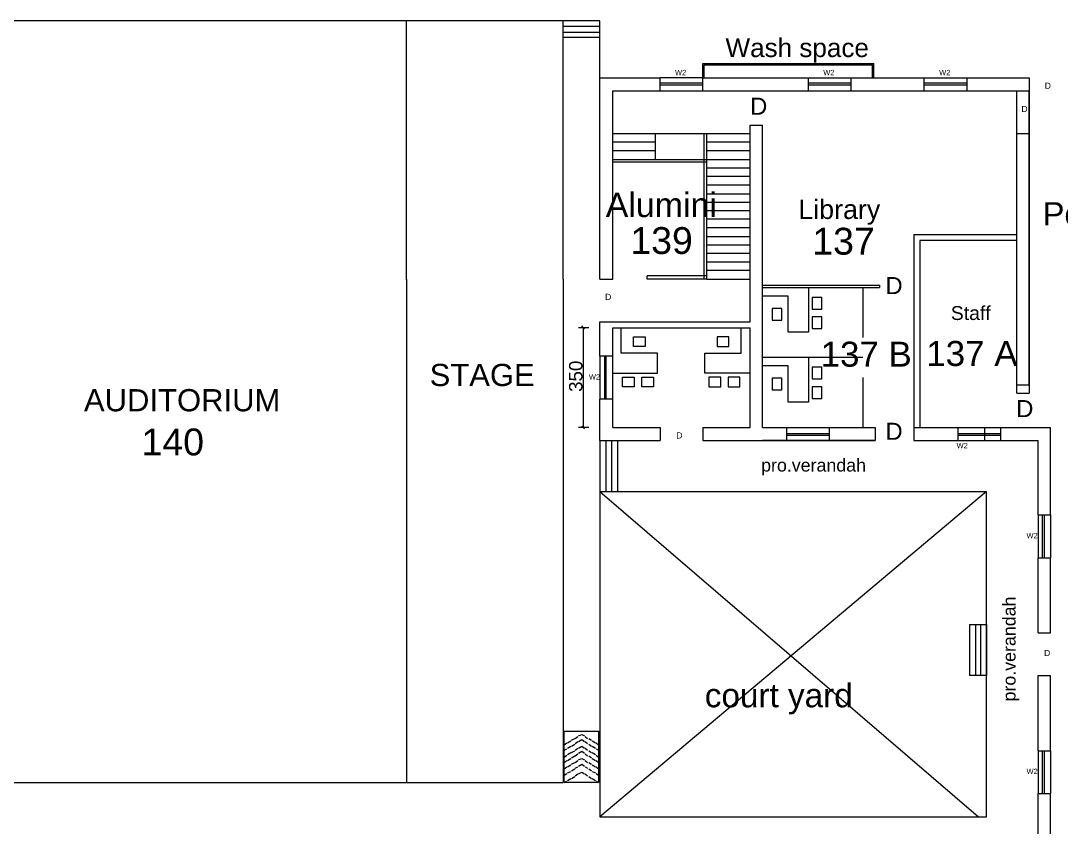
# Model space of a CAD drawing. Header units: millimetres. Extents: x 14 to 406, y 10 to 287.
# Drawn here: x 279.4 to 347.5, y 146.9 to 199.6 of the extents above; entities that cross this region are included whole.
import ezdxf

# ---------------------------------------------------------------- set-up
doc = ezdxf.new("R2010")
doc.units = ezdxf.units.MM
doc.header["$MEASUREMENT"] = 0
doc.layers.get('0').update_dxf_attribs({"linetype": 'CONTINUOUS'})
doc.styles.add('Swis721CnBT$001H0', font='')
doc.styles.get('Swis721CnBT$001H0').set_extended_font_data('Swis721CnBT')

msp = doc.modelspace()

# ---------------------------------------------------------------- linework, layer by layer
at = {"color": 0, "linetype": 'Continuous', "lineweight": 25, "true_color": 0x000007}
for p, q in [((304.659, 182.682), (304.659, 199.616)), ((304.659, 182.682), (304.659, 199.616)), ((317.317, 199.616), (314.904, 199.616)), ((317.317, 195.89), (317.317, 199.616)), ((317.317, 199.235), (314.904, 199.235)), ((317.317, 198.854), (314.904, 198.854)), ((324.048, 196.822), (335.224, 196.822)), ((324.048, 195.89), (324.048, 196.822)), ((324.132, 196.737), (335.139, 196.737)), ((324.132, 195.89), (324.132, 196.737)), ((335.139, 195.89), (335.139, 196.737)), ((335.224, 195.89), (335.224, 196.822)), ((314.904, 182.725), (314.904, 195.89)), ((314.904, 182.725), (314.904, 195.89)), ((317.317, 195.89), (321.254, 195.89)), ((317.317, 182.725), (317.317, 195.89)), ((317.317, 195.89), (321.254, 195.89)), ((321.254, 195.044), (321.254, 195.89)), ((321.254, 195.044), (321.254, 195.89)), ((321.254, 195.552), (324.048, 195.552)), ((321.254, 195.552), (324.048, 195.552)), ((321.254, 195.425), (324.048, 195.425)), ((321.254, 195.425), (324.048, 195.425)), ((324.048, 195.89), (330.948, 195.89)), ((324.048, 195.89), (330.948, 195.89)), ((330.948, 195.044), (330.948, 195.89)), ((330.948, 195.89), (333.742, 195.89)), ((330.948, 195.044), (330.948, 195.89)), ((330.948, 195.89), (333.742, 195.89)), ((330.948, 195.552), (333.742, 195.552)), ((330.948, 195.552), (333.742, 195.552)), ((330.948, 195.425), (333.742, 195.425)), ((330.948, 195.425), (333.742, 195.425)), ((333.742, 195.89), (338.526, 195.89)), ((333.742, 195.044), (333.742, 195.89)), ((333.742, 195.89), (338.526, 195.89)), ((333.742, 195.044), (333.742, 195.89)), ((338.526, 195.044), (338.526, 195.89)), ((338.526, 195.89), (341.32, 195.89)), ((338.526, 195.044), (338.526, 195.89)), ((338.526, 195.89), (341.32, 195.89)), ((338.526, 195.552), (341.32, 195.552)), ((338.526, 195.552), (341.32, 195.552)), ((338.526, 195.425), (341.32, 195.425)), ((338.526, 195.425), (341.32, 195.425)), ((341.32, 195.89), (345.384, 195.89)), ((341.32, 195.044), (341.32, 195.89)), ((341.32, 195.89), (345.384, 195.89)), ((341.32, 195.044), (341.32, 195.89)), ((345.384, 195.89), (345.384, 195.044)), ((345.384, 195.89), (345.384, 195.044)), ((318.163, 195.044), (321.254, 195.044)), ((318.163, 182.725), (318.163, 195.044)), ((318.163, 195.044), (321.254, 195.044)), ((324.048, 195.044), (330.948, 195.044)), ((324.048, 195.044), (330.948, 195.044)), ((330.948, 195.044), (333.742, 195.044)), ((330.948, 195.044), (333.742, 195.044)), ((333.742, 195.044), (338.526, 195.044)), ((333.742, 195.044), (338.526, 195.044)), ((338.526, 195.044), (341.32, 195.044)), ((338.526, 195.044), (341.32, 195.044)), ((341.32, 195.044), (345.384, 195.044)), ((341.32, 195.044), (345.384, 195.044)), ((344.579, 178.83), (344.579, 195.044)), ((345.384, 195.044), (345.384, 175.274)), ((327.138, 192.8), (327.942, 192.8)), ((327.138, 192.8), (327.942, 192.8)), ((327.138, 179.931), (327.138, 192.8)), ((327.942, 173.03), (327.942, 192.8)), ((318.163, 192.25), (320.957, 192.25)), ((318.163, 192.25), (320.957, 192.25)), ((320.957, 192.25), (324.302, 192.25)), ((320.957, 190.556), (320.957, 192.25)), ((320.957, 192.25), (324.302, 192.25)), ((324.132, 182.725), (324.132, 192.25)), ((324.302, 192.25), (327.138, 192.25)), ((324.302, 182.725), (324.302, 192.25)), ((324.302, 192.25), (327.138, 192.25)), ((344.579, 192.25), (345.384, 192.25)), ((344.579, 187.762), (344.579, 192.25)), ((345.384, 187.762), (345.384, 192.25)), ((318.163, 191.699), (320.957, 191.699)), ((324.302, 191.699), (327.138, 191.699)), ((318.163, 191.149), (320.957, 191.149)), ((318.163, 190.556), (320.957, 190.556)), ((320.957, 190.556), (324.302, 190.556)), ((324.302, 191.149), (327.138, 191.149)), ((324.302, 190.556), (327.138, 190.556)), ((318.163, 190.387), (320.957, 190.387)), ((320.957, 190.387), (324.302, 190.387)), ((324.302, 190.006), (327.138, 190.006)), ((324.302, 189.456), (327.138, 189.456)), ((324.302, 188.905), (327.138, 188.905)), ((324.302, 188.313), (327.138, 188.313)), ((324.302, 187.762), (327.138, 187.762)), ((345.384, 187.762), (345.384, 177.348)), ((345.384, 187.762), (345.384, 175.274)), ((324.302, 187.212), (327.138, 187.212)), ((344.579, 178.83), (344.579, 187.381)), ((324.302, 186.662), (327.138, 186.662)), ((324.302, 186.111), (327.138, 186.111)), ((324.302, 185.519), (327.138, 185.519)), ((337.848, 185.646), (337.848, 172.184)), ((337.848, 185.646), (344.579, 185.646)), ((344.579, 185.265), (338.229, 185.265)), ((338.229, 185.265), (338.229, 173.03)), ((324.302, 184.968), (327.138, 184.968)), ((324.302, 184.418), (327.138, 184.418)), ((324.302, 183.868), (327.138, 183.868)), ((324.302, 183.317), (327.138, 183.317)), ((304.659, 182.725), (304.659, 149.832)), ((304.659, 182.725), (304.659, 149.832)), ((314.904, 182.725), (314.904, 149.832)), ((314.904, 182.725), (314.904, 149.832)), ((317.317, 182.725), (318.163, 182.725)), ((320.407, 182.725), (320.407, 182.936)), ((324.302, 182.936), (320.407, 182.936)), ((324.302, 182.725), (320.407, 182.725)), ((324.302, 182.725), (327.138, 182.725)), ((327.942, 182.344), (335.605, 182.344)), ((335.605, 182.344), (335.605, 182.174)), ((344.579, 175.274), (344.579, 182.471)), ((327.942, 182.174), (335.605, 182.174)), ((334.504, 182.174), (334.504, 178.915)), ((329.636, 181.624), (327.942, 181.624)), ((317.317, 177.687), (317.317, 179.931)), ((317.317, 179.931), (327.138, 179.931)), ((316.597, 179.55), (315.92, 179.55)), ((316.216, 179.55), (316.216, 173.03)), ((318.163, 177.687), (318.163, 179.55)), ((318.163, 179.55), (327.138, 179.55)), ((318.714, 177.899), (318.714, 179.55)), ((326.545, 177.899), (326.545, 179.55)), ((327.138, 173.03), (327.138, 179.55)), ((344.579, 178.618), (344.579, 178.83)), ((344.579, 175.824), (344.579, 178.618)), ((317.613, 177.687), (317.613, 174.893)), ((317.698, 177.687), (317.698, 174.893)), ((334.504, 177.602), (327.942, 177.602)), ((329.636, 177.052), (327.942, 177.052)), ((345.384, 176.967), (345.384, 177.348)), ((345.384, 176.967), (345.384, 175.824)), ((334.504, 176.29), (334.504, 173.03)), ((344.579, 175.824), (345.384, 175.824)), ((317.317, 172.184), (317.317, 174.893)), ((318.163, 174.893), (317.317, 174.893)), ((318.163, 173.03), (318.163, 174.893)), ((344.579, 175.274), (345.384, 175.274)), ((316.597, 173.03), (315.92, 173.03)), ((318.163, 173.03), (321.254, 173.03)), ((321.254, 173.03), (321.254, 172.184)), ((324.048, 173.03), (327.138, 173.03)), ((324.048, 173.03), (324.048, 172.184)), ((327.942, 173.03), (335.308, 173.03)), ((329.509, 173.03), (329.509, 172.184)), ((332.303, 173.03), (332.303, 172.184)), ((335.308, 173.03), (335.308, 172.184)), ((339.669, 173.03), (342.463, 173.03)), ((340.727, 173.03), (340.727, 172.184)), ((342.463, 173.03), (344.579, 173.03)), ((342.463, 173.03), (342.463, 172.184)), ((342.463, 173.03), (344.579, 173.03)), ((343.521, 173.03), (343.521, 172.184)), ((344.579, 173.03), (345.384, 173.03)), ((344.579, 173.03), (345.384, 173.03)), ((345.384, 173.03), (346.781, 173.03)), ((345.384, 173.03), (346.781, 173.03)), ((346.781, 167.315), (346.781, 173.03)), ((346.781, 167.315), (346.781, 173.03)), ((317.317, 172.184), (321.254, 172.184)), ((317.317, 172.184), (317.317, 168.839)), ((317.698, 172.184), (317.698, 168.839)), ((318.079, 172.184), (318.079, 168.839)), ((318.46, 172.184), (318.46, 168.839)), ((329.509, 172.649), (332.303, 172.649)), ((329.509, 172.522), (332.303, 172.522)), ((331.287, 172.184), (334.081, 172.184)), ((337.848, 172.184), (340.727, 172.184)), ((338.399, 172.184), (339.669, 172.184)), ((339.669, 172.184), (342.463, 172.184)), ((340.727, 172.649), (343.521, 172.649)), ((340.727, 172.522), (343.521, 172.522)), ((342.463, 172.184), (345.976, 172.184)), ((342.463, 172.184), (345.976, 172.184)), ((345.976, 167.315), (345.976, 172.184)), ((345.976, 167.315), (345.976, 172.184)), ((317.317, 168.839), (342.59, 168.839)), ((317.317, 168.839), (317.317, 147.588)), ((342.59, 168.839), (317.317, 147.588)), ((317.317, 168.839), (342.082, 147.588)), ((342.59, 147.588), (342.59, 168.839)), ((345.976, 167.315), (346.781, 167.315)), ((345.976, 167.315), (345.976, 164.521)), ((345.976, 167.315), (346.781, 167.315)), ((345.976, 167.315), (345.976, 164.521)), ((346.23, 167.315), (346.23, 164.521)), ((346.23, 167.315), (346.23, 164.521)), ((346.357, 167.315), (346.357, 164.521)), ((346.357, 167.315), (346.357, 164.521)), ((346.781, 167.315), (346.781, 164.521)), ((346.781, 167.315), (346.781, 164.521)), ((345.976, 159.611), (345.976, 164.521)), ((345.976, 164.521), (346.781, 164.521)), ((345.976, 159.611), (345.976, 164.521)), ((345.976, 164.521), (346.781, 164.521)), ((346.781, 159.611), (346.781, 164.521)), ((346.781, 159.611), (346.781, 164.521)), ((341.489, 160.161), (341.489, 156.817)), ((341.87, 160.161), (341.87, 156.817)), ((342.209, 160.161), (342.209, 156.817)), ((345.976, 159.611), (346.781, 159.611)), ((345.976, 159.611), (346.781, 159.611)), ((345.976, 151.906), (345.976, 156.817)), ((345.976, 156.817), (346.781, 156.817)), ((345.976, 151.906), (345.976, 156.817)), ((345.976, 156.817), (346.781, 156.817)), ((346.781, 151.906), (346.781, 156.817)), ((346.781, 151.906), (346.781, 156.817)), ((314.988, 153.176), (317.232, 153.176)), ((314.988, 152.287), (315.158, 152.414)), ((315.2, 152.414), (315.412, 152.541)), ((315.454, 152.583), (315.666, 152.71)), ((315.708, 152.71), (315.877, 152.837)), ((315.708, 152.372), (315.877, 152.499)), ((316.343, 152.837), (316.512, 152.71)), ((316.343, 152.499), (316.512, 152.372)), ((316.597, 152.71), (316.766, 152.583)), ((316.809, 152.541), (317.02, 152.414)), ((317.063, 152.414), (317.232, 152.287)), ((314.988, 151.948), (315.158, 152.033)), ((315.2, 152.075), (315.412, 152.202)), ((315.2, 151.652), (315.412, 151.779)), ((315.454, 152.202), (315.666, 152.329)), ((315.454, 151.779), (315.666, 151.906)), ((315.708, 151.948), (315.877, 152.075)), ((316.343, 152.075), (316.512, 151.948)), ((316.597, 152.329), (316.766, 152.202)), ((316.597, 151.906), (316.766, 151.779)), ((316.809, 152.202), (317.02, 152.075)), ((316.809, 151.779), (317.02, 151.652)), ((317.063, 152.033), (317.232, 151.948)), ((345.976, 151.906), (346.781, 151.906)), ((345.976, 151.906), (345.976, 149.112)), ((345.976, 151.906), (346.781, 151.906)), ((345.976, 151.906), (345.976, 149.112)), ((346.23, 151.906), (346.23, 149.112)), ((346.23, 151.906), (346.23, 149.112)), ((346.357, 151.906), (346.357, 149.112)), ((346.357, 151.906), (346.357, 149.112)), ((346.781, 151.906), (346.781, 149.112)), ((346.781, 151.906), (346.781, 149.112)), ((314.988, 151.483), (315.158, 151.61)), ((314.988, 151.144), (315.158, 151.271)), ((315.2, 151.271), (315.412, 151.398)), ((315.454, 151.44), (315.666, 151.567)), ((315.454, 151.017), (315.666, 151.144)), ((315.708, 151.567), (315.877, 151.694)), ((315.708, 151.144), (315.877, 151.271)), ((316.343, 151.694), (316.512, 151.567)), ((316.343, 151.271), (316.512, 151.144)), ((316.597, 151.567), (316.766, 151.44)), ((316.597, 151.144), (316.766, 151.017)), ((316.809, 151.398), (317.02, 151.271)), ((317.063, 151.61), (317.232, 151.483)), ((317.063, 151.271), (317.232, 151.144)), ((314.988, 150.721), (315.158, 150.848)), ((314.988, 150.297), (315.158, 150.424)), ((315.2, 150.848), (315.412, 150.975)), ((315.2, 150.467), (315.412, 150.551)), ((315.454, 150.594), (315.666, 150.721)), ((315.708, 150.763), (315.877, 150.848)), ((315.708, 150.255), (315.877, 150.382)), ((315.92, 150.89), (316.131, 151.017)), ((315.92, 150.382), (316.131, 150.509)), ((316.131, 151.017), (316.301, 150.89)), ((316.131, 150.509), (316.301, 150.382)), ((316.343, 150.848), (316.512, 150.763)), ((316.343, 150.382), (316.512, 150.255)), ((316.597, 150.721), (316.766, 150.594)), ((316.809, 150.975), (317.02, 150.848)), ((316.809, 150.551), (317.02, 150.467)), ((317.063, 150.848), (317.232, 150.721)), ((317.063, 150.424), (317.232, 150.297)), ((249.88, 149.832), (314.904, 149.832)), ((279.64, 149.832), (314.904, 149.832)), ((314.988, 149.832), (315.158, 149.916)), ((315.2, 149.959), (315.412, 150.086)), ((315.454, 150.086), (315.666, 150.213)), ((316.597, 150.213), (316.766, 150.086)), ((316.809, 150.086), (317.02, 149.959)), ((317.063, 149.916), (317.232, 149.832)), ((345.976, 144.201), (345.976, 149.112)), ((345.976, 149.112), (346.781, 149.112)), ((345.976, 144.201), (345.976, 149.112)), ((345.976, 149.112), (346.781, 149.112)), ((346.781, 143.397), (346.781, 149.112)), ((317.317, 147.588), (342.59, 147.588))]:
    msp.add_line(p, q, dxfattribs=at)
at = {"color": 0, "linetype": 'Continuous', "lineweight": -2, "true_color": 0x000007}
for p, q in [((316.301, 179.465), (316.131, 179.677)), ((316.131, 173.115), (316.301, 172.946))]:
    msp.add_line(p, q, dxfattribs=at)
at = {"color": 0, "linetype": 'Continuous', "lineweight": 25, "true_color": 0x000007}
for points in [[(314.904, 195.89), (314.904, 199.616), (249.88, 199.616)], [(314.904, 195.89), (314.904, 199.616), (279.64, 199.616)], [(317.317, 198.515), (314.904, 198.515), (314.904, 199.616)], [(321.254, 195.044), (324.048, 195.044), (324.048, 195.89), (321.254, 195.89)], [(321.254, 195.044), (324.048, 195.044), (324.048, 195.89), (321.254, 195.89)], [(345.384, 175.824), (345.384, 195.044), (345.384, 187.762)], [(330.948, 182.174), (330.948, 179.253), (329.636, 179.253), (329.636, 181.624)], [(318.163, 174.893), (318.163, 177.687), (317.317, 177.687), (317.317, 174.893)], [(318.163, 176.586), (321.084, 176.586), (321.084, 177.899), (318.714, 177.899)], [(327.138, 176.586), (324.175, 176.586), (324.175, 177.899), (326.545, 177.899)], [(330.948, 177.602), (330.948, 174.681), (329.636, 174.681), (329.636, 177.052)], [(337.848, 173.03), (338.145, 173.03), (339.669, 173.03)], [(324.048, 172.184), (327.942, 172.184), (335.308, 172.184), (327.942, 172.184)], [(341.489, 160.161), (342.59, 160.161), (342.59, 156.817), (341.489, 156.817)], [(317.232, 153.176), (317.232, 149.832), (314.988, 149.832), (314.988, 153.176)], [(315.92, 152.88), (316.131, 152.964), (316.301, 152.88)], [(315.92, 152.499), (316.131, 152.626), (316.301, 152.499)], [(315.92, 152.075), (316.131, 152.202), (316.301, 152.075)], [(315.92, 151.737), (316.131, 151.864), (316.301, 151.737)], [(315.92, 151.313), (316.131, 151.398), (316.301, 151.313)], [(346.781, 116.981), (346.781, 143.397), (346.781, 149.112)]]:
    msp.add_lwpolyline(points, dxfattribs=at)
for points in [[(331.202, 181.539), (331.202, 180.777), (331.837, 180.777), (331.837, 181.539)], [(328.577, 180.82), (328.577, 180.058), (329.212, 180.058), (329.212, 180.82)], [(331.202, 180.269), (331.202, 179.507), (331.837, 179.507), (331.837, 180.269)], [(319.518, 178.957), (320.28, 178.957), (320.28, 178.322), (319.518, 178.322)], [(325.741, 178.957), (324.979, 178.957), (324.979, 178.322), (325.741, 178.322)], [(331.202, 176.967), (331.202, 176.205), (331.837, 176.205), (331.837, 176.967)], [(318.798, 176.332), (319.56, 176.332), (319.56, 175.697), (318.798, 175.697)], [(320.068, 176.332), (320.83, 176.332), (320.83, 175.697), (320.068, 175.697)], [(325.233, 176.332), (324.429, 176.332), (324.429, 175.697), (325.233, 175.697)], [(326.461, 176.332), (325.699, 176.332), (325.699, 175.697), (326.461, 175.697)], [(328.577, 176.248), (328.577, 175.486), (329.212, 175.486), (329.212, 176.248)], [(331.202, 175.697), (331.202, 174.935), (331.837, 174.935), (331.837, 175.697)]]:
    msp.add_lwpolyline(points, close=True, dxfattribs=at)

# ---------------------------------------------------------------- texts
at = {"color": 0, "true_color": 0x000007, "style": 'Swis721CnBT$001H0'}
for s, height, p in [('Wash space', 1.22, (325.529, 197.245)), ('W2', 0.3483, (322.227, 196.06)), ('W2', 0.3483, (322.227, 196.06)), ('W2', 0.3483, (331.922, 196.06)), ('W2', 0.3483, (331.922, 196.06)), ('W2', 0.3483, (339.499, 196.06)), ('W2', 0.3483, (339.499, 196.06)), ('D', 0.404, (346.4, 195.171)), ('D', 0.404, (346.4, 195.171)), ('D', 1.116, (327.138, 193.477)), ('D', 0.404, (344.876, 193.647)), ('Alumini', 1.587, (317.698, 186.789)), (' Library', 1.2546, (329.805, 186.662)), ('Power Electronics lab', 1.52269, (346.273, 186.238)), ('139', 1.7531, (319.306, 184.376)), ('137', 1.7531, (331.202, 184.333)), ('D', 1.116, (335.986, 181.751)), ('D', 0.404, (317.655, 181.37)), ('Staff', 0.9089, (340.261, 180.058)), ('137 B', 1.6318, (331.752, 177.01)), ('137 A', 1.6372, (338.653, 177.052)), ('STAGE', 1.4514, (306.183, 175.74)), ('STAGE', 1.4514, (306.183, 175.74)), ('W2', 0.3483, (316.597, 176.163)), ('AUDITORIUM', 1.4519, (283.577, 174.089)), ('D', 1.116, (344.537, 173.708)), ('140', 1.7531, (287.345, 171.21)), ('D', 1.116, (335.986, 172.226)), ('D', 0.404, (322.312, 172.311)), ('W2', 0.3483, (340.642, 171.676)), ('pro.verandah', 0.83312, (327.858, 170.152)), ('W2', 0.3483, (345.214, 165.791)), ('W2', 0.3483, (345.214, 165.791)), ('D', 0.404, (346.357, 158.087)), ('D', 0.404, (346.357, 158.087)), ('court yard', 1.5576, (324.175, 154.742)), ('W2', 0.3483, (345.214, 150.382)), ('W2', 0.3483, (345.214, 150.382))]:
    msp.add_text(s, height=height, dxfattribs=at).set_placement(p)
for s, height, p in [('350', 0.8765, (316.174, 175.359)), ('pro.verandah', 0.83312, (344.495, 155.123))]:
    msp.add_text(s, height=height, rotation=90, dxfattribs=at).set_placement(p)

doc.saveas('drawing.dxf')
